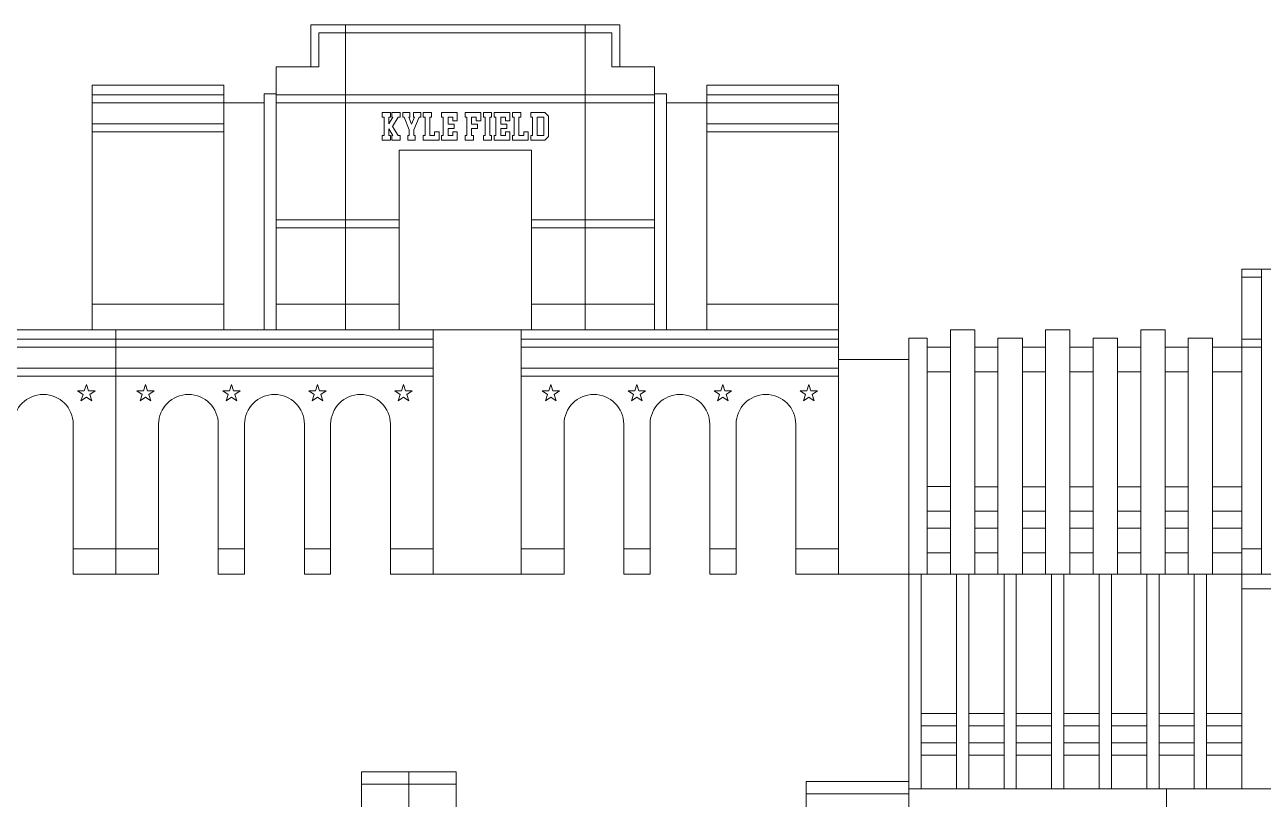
# Model space of a CAD drawing. Header units: inches. Extents: x -1530 to 385, y -443 to 699.
# Drawn here: x 191.54 to 196.79, y 54.63 to 57.91 of the extents above; entities that cross this region are included whole.
import ezdxf

# ---------------------------------------------------------------- set-up
doc = ezdxf.new("R2010")
doc.units = ezdxf.units.IN
doc.header["$LTSCALE"] = 0.5
doc.header["$MEASUREMENT"] = 0
for name, color, linetype, lineweight in [('03Cut', 5, 'Continuous', 0), ('04Score', 2, 'Continuous', 0), ('05Extra1', 6, 'Continuous', 0)]:
    doc.layers.add(name, color=color, linetype=linetype, lineweight=lineweight)

msp = doc.modelspace()

# ---------------------------------------------------------------- linework, layer by layer
at = {"layer": '03Cut'}
for p, q in [((194.0636, 57.9119), (192.7536, 57.9119)), ((192.7536, 57.7337), (192.7536, 57.9119)), ((192.9002, 56.6179), (192.9002, 57.9119)), ((193.917, 56.6179), (193.917, 57.9119)), ((194.0636, 57.7337), (194.0636, 57.9119)), ((192.6069, 56.6179), (192.6069, 57.7337)), ((192.6069, 57.7337), (192.7536, 57.7337)), ((194.2103, 57.7337), (194.0636, 57.7337)), ((194.2103, 56.6179), (194.2103, 57.7337)), ((191.8261, 57.6553), (192.3842, 57.6553)), ((191.8261, 56.6179), (191.8261, 57.6553)), ((192.3842, 56.6179), (192.3842, 57.6553)), ((192.5548, 57.619), (192.6069, 57.619)), ((192.5548, 57.581), (192.5548, 57.619)), ((194.2624, 57.619), (194.2103, 57.619)), ((194.2624, 57.581), (194.2624, 57.619)), ((194.9911, 57.6553), (194.433, 57.6553)), ((194.433, 56.6179), (194.433, 57.6553)), ((194.9911, 57.6553), (194.9911, 55.5805)), ((192.5548, 57.581), (192.3842, 57.581)), ((194.2624, 57.581), (194.433, 57.581)), ((193.1284, 56.6179), (193.1284, 57.3804)), ((193.1284, 57.3804), (193.6887, 57.3804)), ((193.6887, 56.6179), (193.6887, 57.3804)), ((197.8864, 56.8745), (196.7018, 56.8745)), ((196.7018, 56.8745), (196.7018, 54.6695)), ((190.2075, 56.6179), (194.9911, 56.6179)), ((191.9268, 56.6179), (191.9268, 55.5805)), ((193.2718, 56.6179), (193.2718, 55.5805)), ((193.646, 56.6179), (193.646, 55.5805)), ((195.4657, 56.6179), (195.4657, 56.5436)), ((195.4657, 56.6179), (195.5692, 56.6179)), ((195.5692, 56.5436), (195.5692, 56.6179)), ((195.8691, 56.6179), (195.8691, 56.5436)), ((195.8691, 56.6179), (195.9727, 56.6179)), ((195.9727, 56.5436), (195.9727, 56.6179)), ((196.2726, 56.6179), (196.2726, 56.5436)), ((196.2726, 56.6179), (196.3762, 56.6179)), ((196.3762, 56.5436), (196.3762, 56.6179)), ((195.2896, 56.5816), (195.3677, 56.5816)), ((195.2896, 56.5816), (195.2896, 53.7037)), ((195.3677, 56.5436), (195.3677, 56.5816)), ((195.6674, 56.5816), (195.6674, 56.5436)), ((195.6674, 56.5816), (195.771, 56.5816)), ((195.771, 56.5436), (195.771, 56.5816)), ((196.0709, 56.5816), (196.0709, 56.5436)), ((196.0709, 56.5816), (196.1744, 56.5816)), ((196.1744, 56.5436), (196.1744, 56.5816)), ((196.4743, 56.5816), (196.4743, 56.5436)), ((196.4743, 56.5816), (196.5779, 56.5816)), ((196.5779, 56.5436), (196.5779, 56.5816)), ((195.3677, 56.5436), (195.4657, 56.5436)), ((195.5692, 56.5436), (195.6674, 56.5436)), ((195.771, 56.5436), (195.8691, 56.5436)), ((195.9727, 56.5436), (196.0709, 56.5436)), ((196.1744, 56.5436), (196.2726, 56.5436)), ((196.3762, 56.5436), (196.4743, 56.5436)), ((196.5779, 56.5436), (196.7018, 56.5436)), ((194.9911, 56.4915), (195.2896, 56.4915)), ((195.5692, 55.9511), (195.5692, 56.4397)), ((195.5692, 56.4397), (195.6674, 56.4397)), ((195.6674, 56.4397), (195.6674, 55.9511)), ((195.771, 55.9511), (195.771, 56.4397)), ((195.771, 56.4397), (195.8691, 56.4397)), ((195.8691, 56.4397), (195.8691, 55.9511)), ((195.9727, 55.9511), (195.9727, 56.4397)), ((195.9727, 56.4397), (196.0709, 56.4397)), ((196.0709, 56.4397), (196.0709, 55.9511)), ((196.1744, 55.9511), (196.1744, 56.4397)), ((196.1744, 56.4397), (196.2726, 56.4397)), ((196.2726, 56.4397), (196.2726, 55.9511)), ((196.3762, 55.9511), (196.3762, 56.4397)), ((196.3762, 56.4397), (196.4743, 56.4397)), ((196.4743, 56.4397), (196.4743, 55.9511)), ((196.5779, 55.9511), (196.5779, 56.4397)), ((196.5779, 56.4397), (196.7018, 56.4397)), ((191.7456, 56.2164), (191.7456, 55.5805)), ((192.1079, 56.2164), (192.1079, 55.5805)), ((192.3611, 56.2164), (192.3611, 55.5805)), ((192.4727, 56.2164), (192.4727, 55.5805)), ((192.7259, 56.2164), (192.7259, 55.5805)), ((192.8375, 56.2164), (192.8375, 55.5805)), ((193.0907, 56.2164), (193.0907, 55.5805)), ((193.8272, 56.2164), (193.8272, 55.5805)), ((194.0804, 56.2164), (194.0804, 55.5805)), ((194.192, 56.2164), (194.192, 55.5805)), ((194.4452, 56.2164), (194.4452, 55.5805)), ((194.5568, 56.2164), (194.5568, 55.5805)), ((194.81, 56.2164), (194.81, 55.5805)), ((195.5692, 55.9511), (195.6674, 55.9511)), ((195.771, 55.9511), (195.8691, 55.9511)), ((195.9727, 55.9511), (196.0709, 55.9511)), ((196.1744, 55.9511), (196.2726, 55.9511)), ((196.3762, 55.9511), (196.4743, 55.9511)), ((196.5779, 55.9511), (196.7018, 55.9511)), ((195.5692, 55.7754), (195.5692, 55.8475)), ((195.5692, 55.8475), (195.6674, 55.8475)), ((195.6674, 55.8475), (195.6674, 55.7754)), ((195.771, 55.7754), (195.771, 55.8475)), ((195.771, 55.8475), (195.8691, 55.8475)), ((195.8691, 55.8475), (195.8691, 55.7754)), ((195.9727, 55.7754), (195.9727, 55.8475)), ((195.9727, 55.8475), (196.0709, 55.8475)), ((196.0709, 55.8475), (196.0709, 55.7754)), ((196.1744, 55.7754), (196.1744, 55.8475)), ((196.1744, 55.8475), (196.2726, 55.8475)), ((196.2726, 55.8475), (196.2726, 55.7754)), ((196.3762, 55.7754), (196.3762, 55.8475)), ((196.3762, 55.8475), (196.4743, 55.8475)), ((196.4743, 55.8475), (196.4743, 55.7754)), ((196.5779, 55.7754), (196.5779, 55.8475)), ((196.5779, 55.8475), (196.7018, 55.8475)), ((195.5692, 55.7754), (195.6674, 55.7754)), ((195.771, 55.7754), (195.8691, 55.7754)), ((195.9727, 55.7754), (196.0709, 55.7754)), ((196.1744, 55.7754), (196.2726, 55.7754)), ((196.3762, 55.7754), (196.4743, 55.7754)), ((196.5779, 55.7754), (196.7018, 55.7754)), ((195.5692, 55.5805), (195.5692, 55.6715)), ((195.5692, 55.6715), (195.6674, 55.6715)), ((195.6674, 55.6715), (195.6674, 55.5805)), ((195.771, 55.5805), (195.771, 55.6715)), ((195.771, 55.6715), (195.8691, 55.6715)), ((195.8691, 55.6715), (195.8691, 55.5805)), ((195.9727, 55.5805), (195.9727, 55.6715)), ((195.9727, 55.6715), (196.0709, 55.6715)), ((196.0709, 55.6715), (196.0709, 55.5805)), ((196.1744, 55.5805), (196.1744, 55.6715)), ((196.1744, 55.6715), (196.2726, 55.6715)), ((196.2726, 55.6715), (196.2726, 55.5805)), ((196.3762, 55.5805), (196.3762, 55.6715)), ((196.3762, 55.6715), (196.4743, 55.6715)), ((196.4743, 55.6715), (196.4743, 55.5805)), ((196.5779, 55.5805), (196.5779, 55.6715)), ((196.5779, 55.6715), (196.7018, 55.6715)), ((191.7456, 55.5805), (192.1079, 55.5805)), ((192.4727, 55.5805), (192.3611, 55.5805)), ((192.8375, 55.5805), (192.7259, 55.5805)), ((193.0907, 55.5805), (193.2718, 55.5805)), ((193.8272, 55.5805), (193.646, 55.5805)), ((194.192, 55.5805), (194.0804, 55.5805)), ((194.5568, 55.5805), (194.4452, 55.5805)), ((199.7782, 55.5805), (194.81, 55.5805)), ((196.9245, 55.518), (196.7018, 55.518)), ((192.9676, 54.7411), (192.9676, 53.4471)), ((192.9676, 54.7411), (193.3701, 54.7411)), ((193.1688, 53.4471), (193.1688, 54.7411)), ((193.3701, 54.7411), (193.3701, 53.4471)), ((194.8536, 54.7004), (194.8536, 52.4097)), ((194.8536, 54.7004), (195.2896, 54.7004)), ((196.7018, 54.6695), (195.2896, 54.6695)), ((196.3816, 54.6695), (196.3816, 53.7037)), ((196.9245, 54.6695), (196.7018, 54.6695))]:
    msp.add_line(p, q, dxfattribs=at)
for centre in [(191.619, 56.2164), (192.2345, 56.2164), (192.5993, 56.2164), (192.9641, 56.2164), (193.9538, 56.2164), (194.3186, 56.2164), (194.6834, 56.2164)]:
    msp.add_arc(centre, 0.1266, 0, 180, dxfattribs=at)
at = {"layer": '04Score'}
for p, q in [((194.0301, 57.8783), (192.7871, 57.8783)), ((192.7871, 57.7337), (192.7871, 57.8783)), ((194.0301, 57.7337), (194.0301, 57.8783)), ((192.7536, 57.7337), (192.7871, 57.7337)), ((194.0636, 57.7337), (194.0301, 57.7337)), ((192.3842, 57.6146), (191.8261, 57.6146)), ((192.3842, 57.581), (191.8261, 57.581)), ((192.5548, 56.6179), (192.5548, 57.581)), ((194.2103, 57.6146), (192.6069, 57.6146)), ((194.2103, 57.581), (192.6069, 57.581)), ((194.2624, 56.6179), (194.2624, 57.581)), ((194.433, 57.6146), (194.9911, 57.6146)), ((194.433, 57.581), (194.9911, 57.581)), ((192.3842, 57.4915), (191.8261, 57.4915)), ((194.433, 57.4915), (194.9911, 57.4915)), ((192.3842, 57.458), (191.8261, 57.458)), ((194.433, 57.458), (194.9911, 57.458)), ((193.1284, 57.084), (192.6069, 57.084)), ((193.1284, 57.0504), (192.6069, 57.0504)), ((194.2103, 57.084), (193.6887, 57.084)), ((194.2103, 57.0504), (193.6887, 57.0504)), ((196.7856, 56.8409), (196.7018, 56.8409)), ((196.7856, 55.5805), (196.7856, 56.8745)), ((191.8261, 56.726), (192.3842, 56.726)), ((192.6069, 56.726), (193.1284, 56.726)), ((193.6887, 56.726), (194.2103, 56.726)), ((194.9911, 56.726), (194.433, 56.726)), ((193.2718, 56.5771), (190.5817, 56.5771)), ((194.9911, 56.5771), (193.646, 56.5771)), ((196.7856, 56.5771), (196.7018, 56.5771)), ((193.2718, 56.5436), (190.5817, 56.5436)), ((194.9911, 56.5436), (193.646, 56.5436)), ((195.3677, 55.5805), (195.3677, 56.5436)), ((195.4657, 56.5436), (195.4657, 55.5805)), ((195.5692, 56.4397), (195.5692, 56.5436)), ((195.6674, 56.4397), (195.6674, 56.5436)), ((195.771, 56.4397), (195.771, 56.5436)), ((195.8691, 56.4397), (195.8691, 56.5436)), ((195.9727, 56.4397), (195.9727, 56.5436)), ((196.0709, 56.4397), (196.0709, 56.5436)), ((196.1744, 56.4397), (196.1744, 56.5436)), ((196.2726, 56.4397), (196.2726, 56.5436)), ((196.3762, 56.4397), (196.3762, 56.5436)), ((196.4743, 56.4397), (196.4743, 56.5436)), ((196.5779, 56.4397), (196.5779, 56.5436)), ((196.7856, 56.5436), (196.7018, 56.5436)), ((193.2718, 56.4541), (190.5817, 56.4541)), ((193.2718, 56.4205), (190.5817, 56.4205)), ((194.9911, 56.4541), (193.646, 56.4541)), ((194.9911, 56.4205), (193.646, 56.4205)), ((195.3677, 56.4397), (195.4657, 56.4397)), ((195.3677, 55.953), (195.4657, 55.953)), ((195.5692, 55.9511), (195.5692, 55.8475)), ((195.6674, 55.9511), (195.6674, 55.8475)), ((195.771, 55.9511), (195.771, 55.8475)), ((195.8691, 55.9511), (195.8691, 55.8475)), ((195.9727, 55.9511), (195.9727, 55.8475)), ((196.0709, 55.9511), (196.0709, 55.8475)), ((196.1744, 55.9511), (196.1744, 55.8475)), ((196.2726, 55.9511), (196.2726, 55.8475)), ((196.3762, 55.9511), (196.3762, 55.8475)), ((196.4743, 55.9511), (196.4743, 55.8475)), ((196.5779, 55.9511), (196.5779, 55.8475)), ((195.3677, 55.8475), (195.4657, 55.8475)), ((195.3677, 55.7754), (195.4657, 55.7754)), ((195.5692, 55.7754), (195.5692, 55.6715)), ((195.6674, 55.7754), (195.6674, 55.6715)), ((195.771, 55.7754), (195.771, 55.6715)), ((195.8691, 55.7754), (195.8691, 55.6715)), ((195.9727, 55.7754), (195.9727, 55.6715)), ((196.0709, 55.7754), (196.0709, 55.6715)), ((196.1744, 55.7754), (196.1744, 55.6715)), ((196.2726, 55.7754), (196.2726, 55.6715)), ((196.3762, 55.7754), (196.3762, 55.6715)), ((196.4743, 55.7754), (196.4743, 55.6715)), ((196.5779, 55.7754), (196.5779, 55.6715)), ((191.7456, 55.6886), (192.1079, 55.6886)), ((192.3611, 55.6886), (192.4727, 55.6886)), ((192.7259, 55.6886), (192.8375, 55.6886)), ((193.0907, 55.6886), (193.2718, 55.6886)), ((193.646, 55.6886), (193.8272, 55.6886)), ((194.0804, 55.6886), (194.192, 55.6886)), ((194.4452, 55.6886), (194.5568, 55.6886)), ((194.81, 55.6886), (194.9911, 55.6886)), ((196.7856, 55.6886), (196.7018, 55.6886)), ((195.3677, 55.6715), (195.4657, 55.6715)), ((195.3418, 54.6695), (195.3418, 55.5805)), ((195.4914, 55.5805), (195.4914, 54.6695)), ((195.5435, 54.6695), (195.5435, 55.5805)), ((195.6931, 55.5805), (195.6931, 54.6695)), ((195.7452, 54.6695), (195.7452, 55.5805)), ((195.8948, 55.5805), (195.8948, 54.6695)), ((195.947, 54.6695), (195.947, 55.5805)), ((196.0966, 55.5805), (196.0966, 54.6695)), ((196.1487, 54.6695), (196.1487, 55.5805)), ((196.2983, 55.5805), (196.2983, 54.6695)), ((196.3504, 54.6695), (196.3504, 55.5805)), ((196.5, 55.5805), (196.5, 54.6695)), ((196.5522, 54.6695), (196.5522, 55.5805)), ((195.3418, 54.9886), (195.4914, 54.9886)), ((195.5435, 54.9886), (195.6931, 54.9886)), ((195.7452, 54.9886), (195.8948, 54.9886)), ((195.947, 54.9886), (196.0966, 54.9886)), ((196.1487, 54.9886), (196.2983, 54.9886)), ((196.3504, 54.9886), (196.5, 54.9886)), ((196.5522, 54.9886), (196.7018, 54.9886)), ((195.3418, 54.9365), (195.4914, 54.9365)), ((195.5435, 54.9365), (195.6931, 54.9365)), ((195.7452, 54.9365), (195.8948, 54.9365)), ((195.947, 54.9365), (196.0966, 54.9365)), ((196.1487, 54.9365), (196.2983, 54.9365)), ((196.3504, 54.9365), (196.5, 54.9365)), ((196.5522, 54.9365), (196.7018, 54.9365)), ((195.3418, 54.8644), (195.4914, 54.8644)), ((195.5435, 54.8644), (195.6931, 54.8644)), ((195.7452, 54.8644), (195.8948, 54.8644)), ((195.947, 54.8644), (196.0966, 54.8644)), ((196.1487, 54.8644), (196.2983, 54.8644)), ((196.3504, 54.8644), (196.5, 54.8644)), ((196.5522, 54.8644), (196.7018, 54.8644)), ((195.3418, 54.8123), (195.4914, 54.8123)), ((195.5435, 54.8123), (195.6931, 54.8123)), ((195.7452, 54.8123), (195.8948, 54.8123)), ((195.947, 54.8123), (196.0966, 54.8123)), ((196.1487, 54.8123), (196.2983, 54.8123)), ((196.3504, 54.8123), (196.5, 54.8123)), ((196.5522, 54.8123), (196.7018, 54.8123)), ((193.3701, 54.689), (192.9676, 54.689)), ((194.8536, 54.6482), (195.2896, 54.6482))]:
    msp.add_line(p, q, dxfattribs=at)
at = {"layer": '04Score', "color": 2, "lineweight": 0}
for points in [[(193.0911, 57.5394), (193.0562, 57.5394), (193.0562, 57.5199), (193.0638, 57.5199), (193.0638, 57.4417), (193.0562, 57.4417), (193.0562, 57.4221), (193.0911, 57.4221), (193.0911, 57.4417), (193.0838, 57.4417), (193.0838, 57.4699)], [(193.1325, 57.5395), (193.0976, 57.5395), (193.0976, 57.5199), (193.1013, 57.5199), (193.0838, 57.4916)], [(193.0838, 57.4916), (193.0838, 57.5199), (193.0911, 57.5199), (193.0911, 57.5394)], [(193.1001, 57.4807), (193.1233, 57.5199), (193.1325, 57.5199), (193.1325, 57.5395)], [(193.1735, 57.5395), (193.1436, 57.5395), (193.1436, 57.5198), (193.1493, 57.5198), (193.1707, 57.4653)], [(193.1707, 57.4653), (193.1707, 57.4417), (193.165, 57.4417), (193.165, 57.4221), (193.1964, 57.4221), (193.1964, 57.4417), (193.1903, 57.4417), (193.1903, 57.4653), (193.2128, 57.5198), (193.2194, 57.5198), (193.2194, 57.5395)], [(193.1807, 57.49), (193.1691, 57.5198), (193.1735, 57.5198), (193.1735, 57.5395)], [(193.2194, 57.5395), (193.1894, 57.5395), (193.1894, 57.5198), (193.1929, 57.5198), (193.1807, 57.49)], [(193.2653, 57.5394), (193.2304, 57.5394), (193.2304, 57.5198), (193.2377, 57.5198), (193.2377, 57.4417)], [(193.2577, 57.4418), (193.2577, 57.5198), (193.2653, 57.5198), (193.2653, 57.5394)], [(193.3746, 57.5395), (193.308, 57.5395), (193.308, 57.5198), (193.3153, 57.5198)], [(193.3153, 57.5198), (193.3153, 57.4417)], [(193.3353, 57.5198), (193.3551, 57.5198), (193.3551, 57.5044), (193.3746, 57.5044), (193.3746, 57.5395)], [(193.3353, 57.4418), (193.3353, 57.471), (193.361, 57.471), (193.361, 57.4906), (193.3353, 57.4906), (193.3353, 57.5198)], [(193.4743, 57.5395), (193.4077, 57.5395), (193.4077, 57.5198), (193.415, 57.5198)], [(193.415, 57.5198), (193.415, 57.4417), (193.4077, 57.4417), (193.4077, 57.4221), (193.4426, 57.4221), (193.4426, 57.4417), (193.435, 57.4417), (193.435, 57.471), (193.4606, 57.471), (193.4606, 57.4906), (193.435, 57.4906), (193.435, 57.5198)], [(193.435, 57.5198), (193.4548, 57.5198), (193.4548, 57.5044), (193.4743, 57.5044), (193.4743, 57.5395)], [(193.5979, 57.5395), (193.5312, 57.5395), (193.5312, 57.5198), (193.5386, 57.5198)], [(193.5386, 57.5198), (193.5386, 57.4417)], [(193.5586, 57.5198), (193.5784, 57.5198), (193.5784, 57.5044), (193.5979, 57.5044), (193.5979, 57.5395)], [(193.5586, 57.4418), (193.5586, 57.471), (193.5842, 57.471), (193.5842, 57.4906), (193.5586, 57.4906), (193.5586, 57.5198)], [(193.6439, 57.5394), (193.6089, 57.5394), (193.6089, 57.5198), (193.6162, 57.5198), (193.6162, 57.4417)], [(193.6362, 57.4418), (193.6362, 57.5198), (193.6439, 57.5198), (193.6439, 57.5394)], [(193.6938, 57.4417), (193.6866, 57.4417), (193.6866, 57.4221), (193.7461, 57.4221), (193.7611, 57.4371), (193.7611, 57.5242), (193.7461, 57.5394)], [(193.7461, 57.5394), (193.6866, 57.5394), (193.6866, 57.5198), (193.6938, 57.5198)], [(193.6938, 57.5198), (193.6938, 57.4417)], [(193.7135, 57.4418), (193.7135, 57.5198), (193.7415, 57.5198)], [(193.7415, 57.5198), (193.7415, 57.4418), (193.7135, 57.4418)], [(193.0838, 57.4699), (193.1012, 57.4417), (193.0976, 57.4417), (193.0976, 57.4221), (193.1325, 57.4221), (193.1325, 57.4417), (193.1233, 57.4417), (193.1001, 57.4807)], [(193.2377, 57.4417), (193.2304, 57.4417), (193.2304, 57.4221), (193.297, 57.4221), (193.297, 57.4571)], [(193.297, 57.4571), (193.2775, 57.4571), (193.2775, 57.4418), (193.2577, 57.4418)], [(193.3153, 57.4417), (193.308, 57.4417), (193.308, 57.4221), (193.3746, 57.4221), (193.3746, 57.4571)], [(193.3746, 57.4571), (193.3551, 57.4571), (193.3551, 57.4418), (193.3353, 57.4418)], [(193.5386, 57.4417), (193.5312, 57.4417), (193.5312, 57.4221), (193.5979, 57.4221), (193.5979, 57.4571)], [(193.5979, 57.4571), (193.5784, 57.4571), (193.5784, 57.4418), (193.5586, 57.4418)], [(193.6162, 57.4417), (193.6089, 57.4417), (193.6089, 57.4221), (193.6756, 57.4221), (193.6756, 57.4571)], [(193.6756, 57.4571), (193.656, 57.4571), (193.656, 57.4418), (193.6362, 57.4418)]]:
    msp.add_lwpolyline(points, dxfattribs=at)
msp.add_lwpolyline([(193.5202, 57.5394), (193.4853, 57.5394), (193.4853, 57.5198), (193.4929, 57.5198), (193.4929, 57.4417), (193.4853, 57.4417), (193.4853, 57.4221), (193.5202, 57.4221), (193.5202, 57.4417), (193.5126, 57.4417), (193.5126, 57.5198), (193.5202, 57.5198)], close=True, dxfattribs=at)
at = {"layer": '04Score'}
for points in [[(191.8014, 56.3859), (191.7927, 56.359), (191.7644, 56.359), (191.7873, 56.3424), (191.7786, 56.3155), (191.8014, 56.3321), (191.8243, 56.3155), (191.8156, 56.3424), (191.8385, 56.359), (191.8102, 56.359)], [(192.0521, 56.3859), (192.0608, 56.359), (192.0891, 56.359), (192.0662, 56.3424), (192.075, 56.3155), (192.0521, 56.3321), (192.0292, 56.3155), (192.0379, 56.3424), (192.0151, 56.359), (192.0433, 56.359)], [(192.4169, 56.3859), (192.4082, 56.359), (192.3799, 56.359), (192.4028, 56.3424), (192.394, 56.3155), (192.4169, 56.3321), (192.4398, 56.3155), (192.431, 56.3424), (192.4539, 56.359), (192.4256, 56.359)], [(192.7817, 56.3859), (192.773, 56.359), (192.7447, 56.359), (192.7676, 56.3424), (192.7588, 56.3155), (192.7817, 56.3321), (192.8046, 56.3155), (192.7958, 56.3424), (192.8187, 56.359), (192.7904, 56.359)], [(193.1465, 56.3859), (193.1378, 56.359), (193.1095, 56.359), (193.1324, 56.3424), (193.1236, 56.3155), (193.1465, 56.3321), (193.1694, 56.3155), (193.1606, 56.3424), (193.1835, 56.359), (193.1552, 56.359)], [(193.7714, 56.3859), (193.7801, 56.359), (193.8084, 56.359), (193.7855, 56.3424), (193.7942, 56.3155), (193.7714, 56.3321), (193.7485, 56.3155), (193.7572, 56.3424), (193.7344, 56.359), (193.7626, 56.359)], [(194.1362, 56.3859), (194.1274, 56.359), (194.0992, 56.359), (194.122, 56.3424), (194.1133, 56.3155), (194.1362, 56.3321), (194.159, 56.3155), (194.1503, 56.3424), (194.1732, 56.359), (194.1449, 56.359)], [(194.501, 56.3859), (194.4922, 56.359), (194.464, 56.359), (194.4868, 56.3424), (194.4781, 56.3155), (194.501, 56.3321), (194.5238, 56.3155), (194.5151, 56.3424), (194.538, 56.359), (194.5097, 56.359)], [(194.8658, 56.3859), (194.857, 56.359), (194.8288, 56.359), (194.8516, 56.3424), (194.8429, 56.3155), (194.8658, 56.3321), (194.8886, 56.3155), (194.8799, 56.3424), (194.9028, 56.359), (194.8745, 56.359)]]:
    msp.add_lwpolyline(points, close=True, dxfattribs=at)
at = {"layer": '05Extra1'}
msp.add_line((193.2718, 55.5805), (193.646, 55.5805), dxfattribs=at)

doc.saveas('drawing.dxf')
